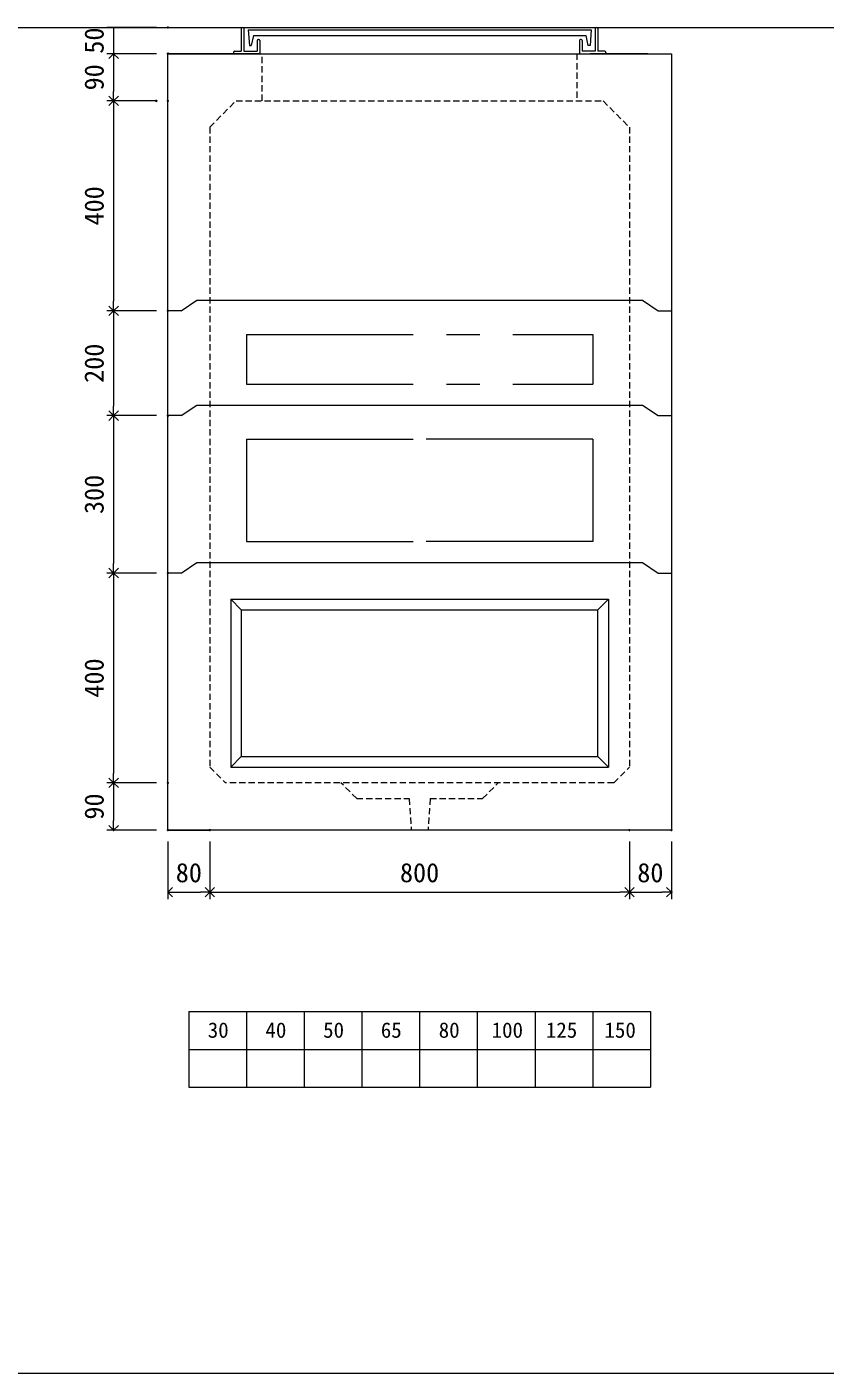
# Model space of a CAD drawing. Units: millimetres, scale not verified. Extents: x -4890 to 18490, y -2312 to 2312.
# Drawn here: x 1846 to 3368, y -1963 to 603 of the extents above; entities that cross this region are included whole.
import ezdxf
from ezdxf.enums import TextEntityAlignment as Align

# ---------------------------------------------------------------- set-up
doc = ezdxf.new("R2010")
doc.units = ezdxf.units.MM
doc.header["$LTSCALE"] = 10
doc.header["$PDMODE"] = 32
doc.header["$PDSIZE"] = 2
doc.linetypes.add('DASHED1', pattern=[1.8, 1.2, -0.6])
doc.linetypes.add('USER2', pattern=[50.8, 31.75, -6.35, 6.35, -6.35])
doc.layers.add('0-1_Defpoints', color=7, linetype='Continuous')
for name, color, linetype, lineweight in [('0-2_waku', 7, 'Continuous', 18), ('0-3_gaikei', 7, 'Continuous', 18), ('0-4_kakure', 7, 'DASHED1', 5), ('0-5_sunpou', 7, 'Continuous', 5), ('0-9_uchigawa', 6, 'Continuous', 18), ('0-B_futa', 3, 'Continuous', 18), ('0-C_GL', 4, 'Continuous', 18), ('0-E_文字１', 7, 'Continuous', 18), ('1-3_uchigawa2', 6, 'USER2', 18)]:
    doc.layers.add(name, color=color, linetype=linetype, lineweight=lineweight)
doc.styles.add('ＭＳ ゴシック', font='')
doc.styles.get('ＭＳ ゴシック').set_extended_font_data('MS Gothic')

# ---------------------------------------------------------------- blocks, each defined once
blk = doc.blocks.new('_Open90')
at = {"layer": '0-5_sunpou'}
blk.add_line((0, 0), (-1, 0), dxfattribs=at)
blk.add_lwpolyline([(-0.5, 0.5), (0, 0), (-0.5, -0.5)], dxfattribs=at)
blk = doc.blocks.new('D95')
at = {"layer": '0-1_Defpoints'}
for p in [(3562.32, 2744.36), (3458.83, 2654.36), (3562.32, 2654.36)]:
    blk.add_point(p, dxfattribs=at)
at = {"layer": '0-5_sunpou'}
for p, q in [((3540.32, 2744.36), (3445.83, 2744.36)), ((3458.83, 2726.36), (3458.83, 2672.36)), ((3540.32, 2654.36), (3445.83, 2654.36))]:
    blk.add_line(p, q, dxfattribs=at)
at = {"layer": '0-5_sunpou', "xscale": 18, "yscale": 18}
for p, rotation in [((3458.83, 2744.36), 90), ((3458.83, 2654.36), 270)]:
    blk.add_blockref('_Open90', p, dxfattribs=dict(at, rotation=rotation))
at = {"layer": '0-5_sunpou', "style": 'ＭＳ ゴシック'}
blk.add_text('90', height=36.66, rotation=90, dxfattribs=at).set_placement((3450.83, 2674.36), align=Align.BOTTOM_LEFT)
blk = doc.blocks.new('D96')
at = {"layer": '0-1_Defpoints'}
for p in [(3540.32, 2654.36), (3458.83, 2254.36), (3562.32, 2254.36)]:
    blk.add_point(p, dxfattribs=at)
at = {"layer": '0-5_sunpou'}
for p, q in [((3518.32, 2654.36), (3445.83, 2654.36)), ((3458.83, 2636.36), (3458.83, 2272.36)), ((3540.32, 2254.36), (3445.83, 2254.36))]:
    blk.add_line(p, q, dxfattribs=at)
at = {"layer": '0-5_sunpou', "xscale": 18, "yscale": 18}
for p, rotation in [((3458.83, 2654.36), 90), ((3458.83, 2254.36), 270)]:
    blk.add_blockref('_Open90', p, dxfattribs=dict(at, rotation=rotation))
at = {"layer": '0-5_sunpou', "style": 'ＭＳ ゴシック'}
blk.add_text('400', height=36.66, rotation=90, dxfattribs=at).set_placement((3450.83, 2416.86), align=Align.BOTTOM_LEFT)
blk = doc.blocks.new('D97')
at = {"layer": '0-1_Defpoints'}
for p in [(3562.32, 2254.36), (3458.83, 2054.36), (3562.32, 2054.36)]:
    blk.add_point(p, dxfattribs=at)
at = {"layer": '0-5_sunpou'}
for p, q in [((3540.32, 2254.36), (3445.83, 2254.36)), ((3458.83, 2236.36), (3458.83, 2072.36)), ((3540.32, 2054.36), (3445.83, 2054.36))]:
    blk.add_line(p, q, dxfattribs=at)
at = {"layer": '0-5_sunpou', "xscale": 18, "yscale": 18}
for p, rotation in [((3458.83, 2254.36), 90), ((3458.83, 2054.36), 270)]:
    blk.add_blockref('_Open90', p, dxfattribs=dict(at, rotation=rotation))
at = {"layer": '0-5_sunpou', "style": 'ＭＳ ゴシック'}
blk.add_text('200', height=36.66, rotation=90, dxfattribs=at).set_placement((3450.83, 2116.86), align=Align.BOTTOM_LEFT)
blk = doc.blocks.new('D98')
at = {"layer": '0-1_Defpoints'}
for p in [(3562.32, 2054.36), (3458.83, 1754.36), (3562.32, 1754.36)]:
    blk.add_point(p, dxfattribs=at)
at = {"layer": '0-5_sunpou'}
for p, q in [((3540.32, 2054.36), (3445.83, 2054.36)), ((3458.83, 2036.36), (3458.83, 1772.36)), ((3540.32, 1754.36), (3445.83, 1754.36))]:
    blk.add_line(p, q, dxfattribs=at)
at = {"layer": '0-5_sunpou', "xscale": 18, "yscale": 18}
for p, rotation in [((3458.83, 2054.36), 90), ((3458.83, 1754.36), 270)]:
    blk.add_blockref('_Open90', p, dxfattribs=dict(at, rotation=rotation))
at = {"layer": '0-5_sunpou', "style": 'ＭＳ ゴシック'}
blk.add_text('300', height=36.66, rotation=90, dxfattribs=at).set_placement((3450.83, 1866.86), align=Align.BOTTOM_LEFT)
blk = doc.blocks.new('D117')
at = {"layer": '0-1_Defpoints'}
for p in [(3562.32, 2794.36), (3458.83, 2744.36), (3562.32, 2744.36)]:
    blk.add_point(p, dxfattribs=at)
at = {"layer": '0-5_sunpou'}
for p, q in [((3540.32, 2794.36), (3445.83, 2794.36)), ((3458.83, 2794.36), (3458.83, 2744.36)), ((3540.32, 2744.36), (3445.83, 2744.36))]:
    blk.add_line(p, q, dxfattribs=at)
at = {"layer": '0-5_sunpou', "style": 'ＭＳ ゴシック'}
blk.add_text('50', height=36.66, rotation=90, dxfattribs=at).set_placement((3450.83, 2744.36), align=Align.BOTTOM_LEFT)
blk = doc.blocks.new('D107')
at = {"layer": '0-1_Defpoints'}
for p in [(3562.32, 1754.36), (3458.83, 1354.36), (3562.32, 1354.36)]:
    blk.add_point(p, dxfattribs=at)
at = {"layer": '0-5_sunpou'}
for p, q in [((3540.32, 1754.36), (3445.83, 1754.36)), ((3458.83, 1736.36), (3458.83, 1372.36)), ((3540.32, 1354.36), (3445.83, 1354.36))]:
    blk.add_line(p, q, dxfattribs=at)
at = {"layer": '0-5_sunpou', "xscale": 18, "yscale": 18}
for p, rotation in [((3458.83, 1754.36), 90), ((3458.83, 1354.36), 270)]:
    blk.add_blockref('_Open90', p, dxfattribs=dict(at, rotation=rotation))
at = {"layer": '0-5_sunpou', "style": 'ＭＳ ゴシック'}
blk.add_text('400', height=36.66, rotation=90, dxfattribs=at).set_placement((3450.83, 1516.86), align=Align.BOTTOM_LEFT)
blk = doc.blocks.new('D108')
at = {"layer": '0-1_Defpoints'}
for p in [(3562.32, 1354.36), (3458.83, 1264.36), (3562.32, 1264.36)]:
    blk.add_point(p, dxfattribs=at)
at = {"layer": '0-5_sunpou'}
for p, q in [((3540.32, 1354.36), (3445.83, 1354.36)), ((3458.83, 1336.36), (3458.83, 1282.36)), ((3540.32, 1264.36), (3445.83, 1264.36))]:
    blk.add_line(p, q, dxfattribs=at)
at = {"layer": '0-5_sunpou', "xscale": 18, "yscale": 18}
for p, rotation in [((3458.83, 1354.36), 90), ((3458.83, 1264.36), 270)]:
    blk.add_blockref('_Open90', p, dxfattribs=dict(at, rotation=rotation))
at = {"layer": '0-5_sunpou', "style": 'ＭＳ ゴシック'}
blk.add_text('90', height=36.66, rotation=90, dxfattribs=at).set_placement((3450.83, 1284.36), align=Align.BOTTOM_LEFT)
blk = doc.blocks.new('D109')
at = {"layer": '0-1_Defpoints'}
for p in [(3562.32, 1264.36), (3642.32, 1264.36), (3642.32, 1145.97)]:
    blk.add_point(p, dxfattribs=at)
at = {"layer": '0-5_sunpou'}
for p, q in [((3562.32, 1242.36), (3562.32, 1132.97)), ((3642.32, 1242.36), (3642.32, 1132.97)), ((3580.32, 1145.97), (3624.32, 1145.97))]:
    blk.add_line(p, q, dxfattribs=at)
at = {"layer": '0-5_sunpou', "xscale": 18, "yscale": 18, "rotation": 180}
blk.add_blockref('_Open90', (3562.32, 1145.97), dxfattribs=at)
at = {"layer": '0-5_sunpou', "xscale": 18, "yscale": 18}
blk.add_blockref('_Open90', (3642.32, 1145.97), dxfattribs=at)
at = {"layer": '0-5_sunpou', "style": 'ＭＳ ゴシック'}
blk.add_text('80', height=36.66, dxfattribs=at).set_placement((3577.32, 1153.97), align=Align.BOTTOM_LEFT)
blk = doc.blocks.new('D110')
at = {"layer": '0-1_Defpoints'}
for p in [(3642.32, 1264.36), (4442.32, 1264.36), (4442.32, 1145.97)]:
    blk.add_point(p, dxfattribs=at)
at = {"layer": '0-5_sunpou'}
for p, q in [((3642.32, 1242.36), (3642.32, 1132.97)), ((4442.32, 1242.36), (4442.32, 1132.97)), ((3660.32, 1145.97), (4424.32, 1145.97))]:
    blk.add_line(p, q, dxfattribs=at)
at = {"layer": '0-5_sunpou', "xscale": 18, "yscale": 18, "rotation": 180}
blk.add_blockref('_Open90', (3642.32, 1145.97), dxfattribs=at)
at = {"layer": '0-5_sunpou', "xscale": 18, "yscale": 18}
blk.add_blockref('_Open90', (4442.32, 1145.97), dxfattribs=at)
at = {"layer": '0-5_sunpou', "style": 'ＭＳ ゴシック'}
blk.add_text('800', height=36.66, dxfattribs=at).set_placement((4004.82, 1153.97), align=Align.BOTTOM_LEFT)
blk = doc.blocks.new('D111')
at = {"layer": '0-1_Defpoints'}
for p in [(4442.32, 1264.36), (4522.32, 1264.36), (4522.32, 1145.97)]:
    blk.add_point(p, dxfattribs=at)
at = {"layer": '0-5_sunpou'}
for p, q in [((4442.32, 1242.36), (4442.32, 1132.97)), ((4522.32, 1242.36), (4522.32, 1132.97)), ((4460.32, 1145.97), (4504.32, 1145.97))]:
    blk.add_line(p, q, dxfattribs=at)
at = {"layer": '0-5_sunpou', "xscale": 18, "yscale": 18, "rotation": 180}
blk.add_blockref('_Open90', (4442.32, 1145.97), dxfattribs=at)
at = {"layer": '0-5_sunpou', "xscale": 18, "yscale": 18}
blk.add_blockref('_Open90', (4522.32, 1145.97), dxfattribs=at)
at = {"layer": '0-5_sunpou', "style": 'ＭＳ ゴシック'}
blk.add_text('80', height=36.66, dxfattribs=at).set_placement((4457.32, 1153.97), align=Align.BOTTOM_LEFT)

msp = doc.modelspace()

# ---------------------------------------------------------------- linework, layer by layer
at = {"layer": '0-2_waku'}
for p, q in [((2154.94, -1273.81), (2154.94, -1417.81)), ((2154.94, -1273.81), (2154.94, -1417.81)), ((2154.94, -1273.81), (2154.94, -1417.81)), ((2154.94, -1273.81), (2154.94, -1417.81)), ((2154.94, -1273.81), (3034.94, -1273.81)), ((2264.94, -1273.81), (2264.94, -1417.81)), ((2374.94, -1273.81), (2374.94, -1417.81)), ((2374.94, -1273.81), (2374.94, -1417.81)), ((2484.94, -1273.81), (2484.94, -1417.81)), ((2594.94, -1273.81), (2594.94, -1417.81)), ((2704.94, -1273.81), (2704.94, -1417.81)), ((2814.94, -1273.81), (2814.94, -1417.81)), ((2924.94, -1273.81), (2924.94, -1417.81)), ((3034.94, -1273.81), (3034.94, -1417.81)), ((2154.94, -1345.81), (3034.94, -1345.81)), ((2154.94, -1417.81), (3034.94, -1417.81)), ((-1230.06, -1962.81), (4889.94, -1962.81)), ((-1230.06, -1962.81), (4889.94, -1962.81))]:
    msp.add_line(p, q, dxfattribs=at)
at = {"layer": '0-3_gaikei'}
for p, q in [((2114.94, -927.81), (2114.94, 552.19)), ((2159.94, 552.19), (2269.94, 552.19)), ((2194.94, 552.19), (2994.94, 552.19)), ((3029.94, 552.19), (2919.94, 552.19)), ((3074.94, 552.19), (3074.94, -927.81)), ((2139.94, 62.19), (2169.94, 82.19)), ((2139.94, 62.19), (2169.94, 82.19)), ((2169.94, 82.19), (3019.94, 82.19)), ((3019.94, 82.19), (3049.94, 62.19)), ((3019.94, 82.19), (3049.94, 62.19)), ((2139.94, 62.19), (2114.94, 62.19)), ((2139.94, 62.19), (2114.94, 62.19)), ((3049.94, 62.19), (3074.94, 62.19)), ((3049.94, 62.19), (3074.94, 62.19)), ((2139.94, -137.81), (2169.94, -117.81)), ((2139.94, -137.81), (2169.94, -117.81)), ((2169.94, -117.81), (3019.94, -117.81)), ((3019.94, -117.81), (3049.94, -137.81)), ((3019.94, -117.81), (3049.94, -137.81)), ((2139.94, -137.81), (2114.94, -137.81)), ((2139.94, -137.81), (2114.94, -137.81)), ((3049.94, -137.81), (3074.94, -137.81)), ((3049.94, -137.81), (3074.94, -137.81)), ((2139.94, -437.81), (2169.94, -417.81)), ((2139.94, -437.81), (2169.94, -417.81)), ((2169.94, -417.81), (3019.94, -417.81)), ((3019.94, -417.81), (3049.94, -437.81)), ((3019.94, -417.81), (3049.94, -437.81)), ((2139.94, -437.81), (2114.94, -437.81)), ((2139.94, -437.81), (2114.94, -437.81)), ((3049.94, -437.81), (3074.94, -437.81)), ((3049.94, -437.81), (3074.94, -437.81)), ((3074.94, -927.81), (2114.94, -927.81)), ((2114.94, -927.81), (2194.94, -927.81))]:
    msp.add_line(p, q, dxfattribs=at)
at = {"layer": '0-3_gaikei', "lineweight": 5}
for p, q in [((2169.94, 82.19), (3019.94, 82.19)), ((2169.94, 82.19), (3019.94, 82.19)), ((2169.94, -117.81), (3019.94, -117.81)), ((2169.94, -117.81), (3019.94, -117.81)), ((2169.94, -417.81), (3019.94, -417.81)), ((2169.94, -417.81), (3019.94, -417.81))]:
    msp.add_line(p, q, dxfattribs=at)
at = {"layer": '0-3_gaikei'}
msp.add_lwpolyline([(2244.94, 552.19), (2114.94, 552.19), (3074.94, 552.19)], dxfattribs=at)
msp.add_lwpolyline([(2244.94, 552.19), (2114.94, 552.19), (3074.94, 552.19)], dxfattribs=at)
at = {"layer": '0-4_kakure'}
for p, q in [((2294.94, 462.19), (2294.94, 550.95)), ((2894.94, 552.19), (2894.94, 460.95)), ((2194.94, 412.19), (2244.94, 462.19)), ((2244.94, 462.19), (2944.94, 462.19)), ((2244.94, 462.19), (2944.94, 462.19)), ((2244.94, 462.19), (2944.94, 462.19)), ((2244.94, 462.19), (2944.94, 462.19)), ((2944.94, 462.19), (2994.94, 412.19)), ((2194.94, 412.19), (2194.94, -807.81)), ((2994.94, 412.19), (2994.94, -807.81)), ((2194.94, -807.81), (2224.94, -837.81)), ((2194.94, -807.81), (2224.94, -837.81)), ((2194.94, -807.81), (2224.94, -837.81)), ((2964.94, -837.81), (2994.94, -807.81)), ((2964.94, -837.81), (2994.94, -807.81)), ((2964.94, -837.81), (2994.94, -807.81)), ((2964.94, -837.81), (2224.94, -837.81)), ((2964.94, -837.81), (2224.94, -837.81)), ((2964.94, -837.81), (2224.94, -837.81)), ((2474.94, -867.81), (2444.94, -837.81)), ((2474.94, -867.81), (2444.94, -837.81)), ((2474.94, -867.81), (2444.94, -837.81)), ((2474.94, -867.81), (2444.94, -837.81)), ((2474.94, -867.81), (2444.94, -837.81)), ((2714.94, -867.81), (2744.94, -837.81)), ((2714.94, -867.81), (2744.94, -837.81)), ((2714.94, -867.81), (2744.94, -837.81)), ((2714.94, -867.81), (2744.94, -837.81)), ((2714.94, -867.81), (2744.94, -837.81)), ((2474.94, -867.81), (2574.94, -867.81)), ((2474.94, -867.81), (2574.94, -867.81)), ((2474.94, -867.81), (2574.94, -867.81)), ((2474.94, -867.81), (2574.94, -867.81)), ((2474.94, -867.81), (2574.94, -867.81)), ((2574.94, -867.81), (2578.94, -927.81)), ((2614.94, -867.81), (2610.94, -927.81)), ((2614.94, -867.81), (2714.94, -867.81)), ((2614.94, -867.81), (2714.94, -867.81)), ((2614.94, -867.81), (2714.94, -867.81)), ((2614.94, -867.81), (2714.94, -867.81)), ((2614.94, -867.81), (2714.94, -867.81))]:
    msp.add_line(p, q, dxfattribs=at)
at = {"layer": '0-9_uchigawa'}
for p, q in [((2234.94, -487.81), (2254.94, -507.81)), ((2234.94, -487.81), (2234.94, -787.81)), ((2234.94, -487.81), (2954.94, -487.81)), ((2234.94, -487.81), (2234.94, -807.74)), ((2234.94, -487.81), (2254.94, -507.81)), ((2234.94, -487.81), (2254.94, -507.81)), ((2234.94, -487.81), (2234.94, -787.81)), ((2234.94, -487.81), (2954.94, -487.81)), ((2234.94, -487.81), (2234.94, -807.74)), ((2234.94, -487.81), (2254.94, -507.81)), ((2234.94, -487.81), (2254.94, -507.81)), ((2234.94, -487.81), (2234.94, -787.81)), ((2234.94, -487.81), (2954.94, -487.81)), ((2234.94, -487.81), (2234.94, -807.74)), ((2234.94, -487.81), (2254.94, -507.81)), ((2254.94, -507.81), (2254.94, -767.81)), ((2254.94, -507.81), (2254.94, -767.81)), ((2254.94, -507.81), (2254.94, -767.81)), ((2254.94, -507.81), (2254.94, -767.81)), ((2254.94, -507.81), (2254.94, -787.74)), ((2254.94, -507.81), (2254.94, -767.81)), ((2254.94, -507.81), (2254.94, -767.81)), ((2254.94, -507.81), (2254.94, -767.81)), ((2254.94, -507.81), (2254.94, -767.81)), ((2254.94, -507.81), (2254.94, -787.74)), ((2254.94, -507.81), (2254.94, -767.81)), ((2254.94, -507.81), (2254.94, -767.81)), ((2254.94, -507.81), (2254.94, -767.81)), ((2254.94, -507.81), (2254.94, -767.81)), ((2254.94, -507.81), (2254.94, -787.74)), ((2954.94, -487.81), (2934.94, -507.81)), ((2954.94, -487.81), (2934.94, -507.81)), ((2954.94, -487.81), (2934.94, -507.81)), ((2934.94, -787.74), (2934.94, -507.81)), ((2934.94, -787.74), (2934.94, -507.81)), ((2934.94, -787.74), (2934.94, -507.81)), ((2954.94, -487.81), (2954.94, -807.74)), ((2954.94, -487.81), (2954.94, -807.74)), ((2954.94, -487.81), (2954.94, -807.74)), ((2234.94, -807.74), (2254.94, -787.74)), ((2234.94, -807.74), (2254.94, -787.74)), ((2234.94, -807.74), (2254.94, -787.74)), ((2254.94, -787.74), (2934.94, -787.74)), ((2254.94, -787.74), (2934.94, -787.74)), ((2254.94, -787.74), (2934.94, -787.74)), ((2954.94, -807.74), (2934.94, -787.74)), ((2954.94, -807.74), (2934.94, -787.74)), ((2954.94, -807.74), (2934.94, -787.74)), ((2234.94, -807.74), (2954.94, -807.74)), ((2234.94, -807.74), (2954.94, -807.74)), ((2234.94, -807.74), (2954.94, -807.74)), ((2254.94, -807.74), (2954.94, -807.74)), ((2254.94, -807.74), (2954.94, -807.74)), ((2254.94, -807.74), (2954.94, -807.74))]:
    msp.add_line(p, q, dxfattribs=at)
for points in [[(2234.94, -487.81), (2254.94, -507.81), (2254.94, -767.81)], [(2234.94, -487.81), (2254.94, -507.81), (2934.94, -507.81)], [(2234.94, -487.81), (2254.94, -507.81), (2254.94, -767.81)], [(2234.94, -487.81), (2254.94, -507.81), (2934.94, -507.81)], [(2234.94, -487.81), (2254.94, -507.81), (2254.94, -767.81)], [(2234.94, -487.81), (2254.94, -507.81), (2934.94, -507.81)]]:
    msp.add_lwpolyline(points, dxfattribs=at)
at = {"layer": '0-B_futa'}
for p, q in [((2254.94, 600.19), (2254.94, 557.19)), ((2256.94, 602.19), (2259.94, 602.19)), ((2259.94, 602.19), (2259.94, 557.19)), ((2267.75, 597.69), (2922.08, 597.69)), ((2267.75, 597.69), (2270.24, 567.69)), ((2922.08, 597.69), (2919.83, 567.69)), ((2929.94, 602.19), (2929.94, 557.19)), ((2929.94, 602.19), (2932.94, 602.19)), ((2934.94, 600.19), (2934.94, 557.19)), ((2270.24, 567.69), (2273.95, 567.69)), ((2278.27, 586.69), (2273.95, 567.69)), ((2278.27, 586.69), (2911.61, 586.69)), ((2284.94, 577.19), (2284.94, 557.19)), ((2286.94, 579.19), (2287.94, 579.19)), ((2289.94, 577.19), (2289.94, 552.19)), ((2899.94, 577.19), (2899.94, 552.19)), ((2902.94, 579.19), (2901.94, 579.19)), ((2904.94, 577.19), (2904.94, 557.19)), ((2911.61, 586.69), (2915.93, 567.69)), ((2919.83, 567.69), (2915.93, 567.69)), ((2239.94, 555.19), (2239.94, 554.19)), ((2241.94, 557.19), (2254.94, 557.19)), ((2289.94, 552.19), (2241.94, 552.19)), ((2259.94, 557.19), (2284.94, 557.19)), ((2899.94, 552.19), (2947.94, 552.19)), ((2929.94, 557.19), (2904.94, 557.19)), ((2947.94, 557.19), (2934.94, 557.19)), ((2949.94, 555.19), (2949.94, 554.19))]:
    msp.add_line(p, q, dxfattribs=at)
for centre, start, end in [((2256.94, 600.19), 90, 180), ((2932.94, 600.19), 0, 90), ((2286.94, 577.19), 90, 180), ((2287.94, 577.19), 0, 90), ((2901.94, 577.19), 90, 180), ((2902.94, 577.19), 0, 90), ((2241.94, 555.19), 90, 180), ((2241.94, 554.19), 180, 270), ((2947.94, 555.19), 0, 90), ((2947.94, 554.19), 270, 0)]:
    msp.add_arc(centre, 2, start, end, dxfattribs=at)
at = {"layer": '0-C_GL'}
msp.add_line((-1230.06, 602.19), (4889.94, 602.19), dxfattribs=at)
msp.add_line((-1230.06, 602.19), (4889.94, 602.19), dxfattribs=at)
at = {"layer": '1-3_uchigawa2'}
for p, q in [((2264.94, 17.19), (2264.94, -77.81)), ((2264.94, 17.19), (2924.94, 17.19)), ((2924.94, 17.19), (2924.94, -77.81)), ((2264.94, -77.81), (2924.94, -77.81)), ((2264.94, -182.81), (2594.94, -182.81)), ((2924.94, -182.81), (2594.94, -182.81))]:
    msp.add_line(p, q, dxfattribs=at)
for points in [[(2264.94, -182.81), (2264.94, -377.81), (2594.94, -377.81)], [(2924.94, -182.81), (2924.94, -377.81), (2594.94, -377.81)]]:
    msp.add_lwpolyline(points, dxfattribs=at)

# ---------------------------------------------------------------- block references
at = {"layer": '0-5_sunpou'}
for name in ['D117', 'D95', 'D96', 'D97', 'D98', 'D107', 'D108', 'D109', 'D110', 'D111']:
    msp.add_blockref(name, (-1447.37, -2192.18), dxfattribs=at)

# ---------------------------------------------------------------- texts
at = {"layer": '0-E_文字１', "style": 'ＭＳ ゴシック'}
for s, p in [('30', (2190.93, -1332.46)), ('40', (2300.93, -1332.46)), ('50', (2410.93, -1332.46)), ('65', (2520.93, -1332.46)), ('80', (2631.34, -1332.46)), ('100', (2732.21, -1332.46)), ('125', (2835.6, -1332.46)), ('150', (2947.36, -1332.46))]:
    msp.add_text(s, height=29.33, dxfattribs=at).set_placement(p, align=Align.BOTTOM_LEFT)

doc.saveas('drawing.dxf')
